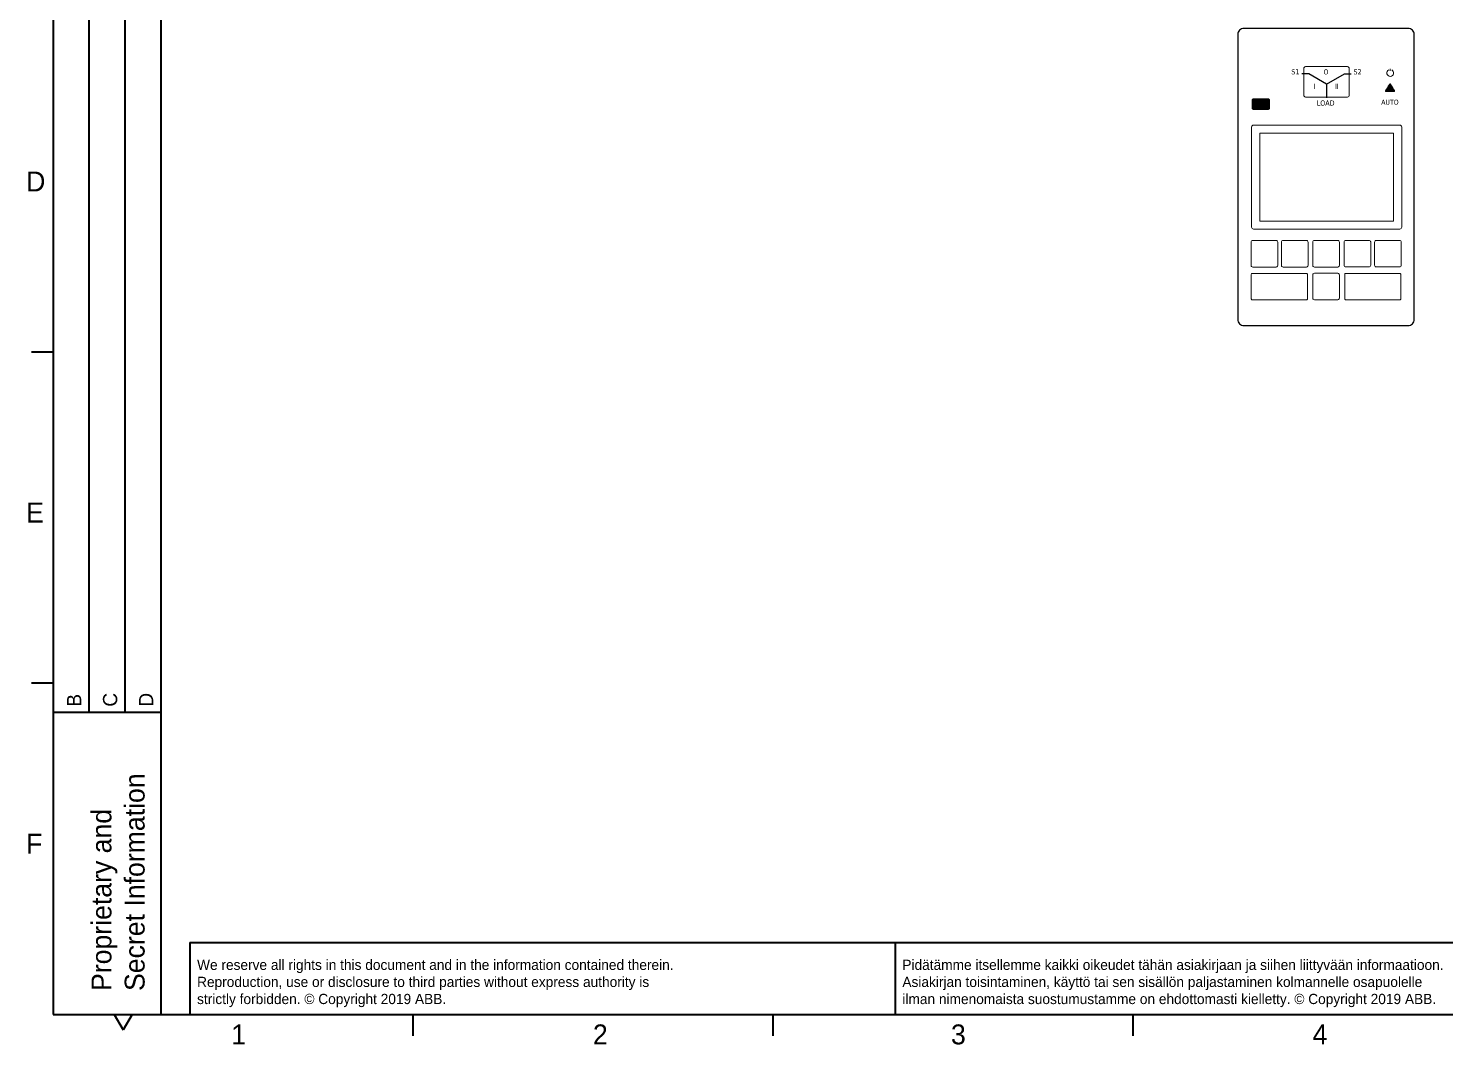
# Model space of a CAD drawing. Header units: millimetres. Extents: x 0 to 420, y 0 to 297.
# Drawn here: x 6.6 to 203.4, y 5.8 to 147 of the extents above; entities that cross this region are included whole.
import ezdxf
from ezdxf.enums import TextEntityAlignment as Align

# ---------------------------------------------------------------- set-up
doc = ezdxf.new("R2010")
doc.units = ezdxf.units.MM
for name, color, linetype, lineweight in [('EPLAN100', 7, 'Continuous', 50), ('EPLAN201', 7, 'Continuous', 35), ('vakio-osat', 7, 'Continuous', 25)]:
    doc.layers.add(name, color=color, linetype=linetype, lineweight=lineweight)
doc.styles.add('ABBvoice', font='')
doc.styles.add('Tahoma', font='')
doc.styles.get('ABBvoice').set_extended_font_data('ABBvoice')
doc.styles.get('Tahoma').set_extended_font_data('Tahoma')

# ---------------------------------------------------------------- blocks, each defined once
blk = doc.blocks.new('EPLFRAME')
at = {"layer": 'EPLAN201', "color": 0, "linetype": 'Continuous', "lineweight": 35, "ltscale": 23.1}
for p, q in [((15, 52), (15, 287)), ((20, 52), (20, 287)), ((25, 10), (25, 287)), ((10, 102), (7, 102)), ((10, 56), (7, 56)), ((29, 20), (227, 20)), ((29, 20), (29, 10)), ((127, 20), (127, 10)), ((18.5, 10), (19.75, 7.83)), ((21, 10), (19.75, 7.83)), ((60, 10), (60, 7)), ((110, 10), (110, 7)), ((160, 10), (160, 7))]:
    blk.add_line(p, q, dxfattribs=at)
at = {"layer": 'EPLAN201', "color": 7, "linetype": 'Continuous', "lineweight": 35, "ltscale": 23.1}
blk.add_line((10, 52), (25, 52), dxfattribs=at)
at = {"layer": 'EPLAN201', "color": 0, "linetype": 'Continuous', "lineweight": 35, "ltscale": 4}
blk.add_lwpolyline([(10, 10), (410, 10), (410, 287), (10, 287)], close=True, dxfattribs=at)
at = {"color": 0}
for tag, p, height in [('14_40001', (228.25, 61.75), 1.98), ('14_40008', (319.25, 61.75), 1.98), ('14_40013', (350.25, 61.75), 1.98), ('14_40014', (380.25, 61.75), 1.98), ('14_40023', (13.75, 56.25), 1.98), ('14_40024', (18.75, 56.25), 1.98), ('14_40025', (23.75, 56.25), 1.98), ('14_40002', (228.25, 53.25), 1.98), ('14_40009', (289.25, 53.25), 1.98), ('14_40010', (319.25, 53.25), 1.98), ('14_40015', (350.25, 53.25), 1.98), ('14_40016', (380.25, 53.25), 1.98), ('14_40003', (228, 45), 1.98), ('14_40011', (289.25, 45), 1.98), ('14_40017', (350.25, 45), 1.98), ('14_40004', (228.25, 36.5), 1.98), ('14_40005', (264.25, 36.5), 1.98), ('14_40012', (289.25, 36.5), 1.98), ('14_40018', (350.25, 36.5), 1.98), ('14_40019', (350.25, 28.25), 1.98), ('14_40006', (258.75, 19.75), 1.98), ('14_40020', (341, 20.25), 1.98), ('4_11044', (353.25, 20.25), 1.98), ('14_10300', (405.75, 20.75), 1.42), ('14_40007', (258.75, 11.25), 1.98), ('14_40021', (340.25, 11.25), 1.98), ('14_40022', (401.75, 11.25), 1.98)]:
    blk.add_attdef(tag, p, '', height=height, dxfattribs=at)
blk.add_attdef('4_25020', text='', height=1.42, dxfattribs=at).set_placement((403.75, 20.75), align=Align.RIGHT)
at = {"layer": 'EPLAN201', "color": 0, "style": 'ABBvoice'}
for s, p in [('D', (6.25, 123.5)), ('E', (6.25, 77.5)), ('F', (6.25, 31.5)), ('1', (34.75, 5)), ('2', (85, 5)), ('3', (134.75, 5)), ('4', (185, 5))]:
    blk.add_text(s, height=2.77, dxfattribs=at).set_placement(p, align=Align.BOTTOM_LEFT)
for s, p in [('B', (14.5, 52.75)), ('C', (19.5, 52.75)), ('D', (24.5, 52.75))]:
    blk.add_text(s, height=1.98, rotation=90, dxfattribs=at).set_placement(p, align=Align.BOTTOM_LEFT)
at = {"layer": 'EPLAN201', "color": 7, "insert": (22.75, 13.25), "char_height": 2.7668, "attachment_point": 7, "rotation": 90, "style": 'ABBvoice'}
blk.add_mtext('Proprietary and\\PSecret Information', dxfattribs=at)
at = {"layer": 'EPLAN201', "color": 7, "char_height": 1.4229, "attachment_point": 7, "style": 'ABBvoice'}
for s, insert in [('We reserve all rights in this document and in the information contained therein.\\PReproduction, use or disclosure to third parties without express authority is\\Pstrictly forbidden. © Copyright 2019 ABB.', (30, 11)), ('Pidätämme itsellemme kaikki oikeudet tähän asiakirjaan ja siihen liittyvään informaatioon.\\PAsiakirjan toisintaminen, käyttö tai sen sisällön paljastaminen kolmannelle osapuolelle\\Pilman nimenomaista suostumustamme on ehdottomasti kielletty. © Copyright 2019 ABB.', (128, 11))]:
    blk.add_mtext(s, dxfattribs=dict(at, insert=insert))

msp = doc.modelspace()

# ---------------------------------------------------------------- hatches: boundary and pattern name
at = {"layer": 'EPLAN100', "linetype": 'Continuous', "lineweight": 25, "ltscale": 4}
msp.add_hatch(color=0, dxfattribs=at).paths.add_polyline_path([(176.6, 135.93, 0.414214), (176.75, 135.78), (178.85, 135.78, 0.414214), (179, 135.93), (179, 137, 0.414214), (178.85, 137.15), (176.75, 137.15, 0.414214), (176.6, 137)], flags=0)
at = {"layer": 'vakio-osat', "linetype": 'Continuous', "lineweight": 13}
msp.add_hatch(color=229, dxfattribs=at).paths.add_polyline_path([(196.39, 138.3), (196.39, 138.3), (196.39, 138.31), (196.39, 138.32), (196.38, 138.33), (196.37, 138.34), (196.36, 138.35), (196.34, 138.39), (196.31, 138.44), (196.28, 138.49), (196.25, 138.54), (196.21, 138.61), (196.13, 138.74), (196.05, 138.87), (196.01, 138.94), (195.97, 139), (195.93, 139.06), (195.9, 139.11), (195.87, 139.16), (195.85, 139.2), (195.84, 139.21), (195.83, 139.23), (195.82, 139.24), (195.81, 139.25), (195.81, 139.25), (195.81, 139.26), (195.81, 139.26), (195.8, 139.27), (195.78, 139.28), (195.76, 139.28), (195.74, 139.28), (195.73, 139.27), (195.72, 139.26), (195.72, 139.26), (195.72, 139.25), (195.71, 139.25), (195.71, 139.24), (195.7, 139.23), (195.69, 139.21), (195.68, 139.2), (195.66, 139.16), (195.63, 139.11), (195.59, 139.06), (195.56, 139), (195.52, 138.94), (195.48, 138.87), (195.4, 138.74), (195.32, 138.61), (195.28, 138.54), (195.24, 138.49), (195.21, 138.44), (195.19, 138.39), (195.16, 138.35), (195.15, 138.34), (195.15, 138.33), (195.14, 138.32), (195.14, 138.31), (195.13, 138.3), (195.13, 138.3), (195.12, 138.28), (195.13, 138.26), (195.13, 138.24), (195.15, 138.23), (195.17, 138.22), (195.18, 138.22), (195.19, 138.22), (195.2, 138.22), (195.21, 138.22), (195.23, 138.22), (195.25, 138.22), (195.27, 138.22), (195.32, 138.22), (195.38, 138.22), (195.45, 138.22), (195.52, 138.22), (195.6, 138.22), (195.76, 138.22), (195.93, 138.22), (196, 138.22), (196.08, 138.22), (196.15, 138.22), (196.21, 138.22), (196.26, 138.22), (196.28, 138.22), (196.3, 138.22), (196.32, 138.22), (196.33, 138.22), (196.34, 138.22), (196.35, 138.22), (196.36, 138.22), (196.38, 138.23), (196.39, 138.24), (196.4, 138.26), (196.4, 138.28)], flags=0)

# ---------------------------------------------------------------- linework, layer by layer
at = {"layer": 'EPLAN100', "color": 0, "linetype": 'Continuous', "lineweight": 25, "ltscale": 4}
for p, q in [((184.47, 140.69), (183.51, 140.69)), ((186.94, 139.26), (184.47, 140.69)), ((186.95, 139.26), (189.42, 140.69)), ((189.42, 140.69), (190.38, 140.69)), ((186.95, 139.26), (186.95, 137.35))]:
    msp.add_line(p, q, dxfattribs=at)
at = {"layer": 'EPLAN100', "color": 0, "linetype": 'Continuous', "lineweight": 9, "ltscale": 4}
msp.add_line((195.79, 141.36), (195.79, 141.11), dxfattribs=at)
at = {"layer": 'EPLAN100', "color": 0, "linetype": 'Continuous', "lineweight": 25, "ltscale": 4}
for points in [[(174.61, 106.56, 0.414214), (175.46, 105.71), (198.27, 105.71, 0.414214), (199.12, 106.56), (199.12, 146.14, 0.414214), (198.27, 146.99), (175.46, 146.99, 0.414214), (174.61, 146.14)], [(176.6, 135.93, 0.414214), (176.75, 135.78), (178.85, 135.78, 0.414214), (179, 135.93), (179, 137, 0.414214), (178.85, 137.15), (176.75, 137.15, 0.414214), (176.6, 137)]]:
    msp.add_lwpolyline(points, format="xyb", close=True, dxfattribs=at)
at = {"layer": 'EPLAN100', "color": 0, "linetype": 'Continuous', "lineweight": 18, "ltscale": 4}
for points in [[(183.78, 137.7, 0.414214), (184.03, 137.45), (189.84, 137.45, 0.414214), (190.08, 137.7), (190.08, 141.43, 0.414214), (189.84, 141.67), (184.03, 141.67, 0.414214), (183.78, 141.43)], [(176.52, 119.36, 0.414214), (176.77, 119.11), (197.14, 119.11, 0.414214), (197.39, 119.36), (197.39, 133.29, 0.414214), (197.14, 133.54), (176.77, 133.54, 0.414214), (176.52, 133.29)], [(177.68, 120.28, 0.414214), (177.77, 120.19), (196.15, 120.19, 0.414214), (196.24, 120.28), (196.24, 132.36, 0.414214), (196.15, 132.45), (177.77, 132.45, 0.414214), (177.68, 132.36)]]:
    msp.add_lwpolyline(points, format="xyb", close=True, dxfattribs=at)
at = {"layer": 'EPLAN100', "color": 0, "linetype": 'Continuous', "lineweight": 13, "ltscale": 4}
for points in [[(176.46, 114.06, 0.414214), (176.69, 113.83), (179.92, 113.83, 0.414214), (180.15, 114.06), (180.15, 117.29, 0.414214), (179.92, 117.52), (176.69, 117.52, 0.414214), (176.46, 117.29)], [(180.68, 114.06, 0.414214), (180.91, 113.83), (184.14, 113.83, 0.414214), (184.37, 114.06), (184.37, 117.29, 0.414214), (184.14, 117.52), (180.91, 117.52, 0.414214), (180.68, 117.29)], [(185.03, 114.06, 0.414214), (185.26, 113.83), (188.49, 113.83, 0.414214), (188.72, 114.06), (188.72, 117.29, 0.414214), (188.49, 117.52), (185.26, 117.52, 0.414214), (185.03, 117.29)], [(189.38, 114.08, 0.414214), (189.61, 113.85), (192.84, 113.85, 0.414214), (193.07, 114.08), (193.07, 117.31, 0.414214), (192.84, 117.54), (189.61, 117.54, 0.414214), (189.38, 117.31)], [(193.62, 114.07, 0.414214), (193.85, 113.84), (197.08, 113.84, 0.414214), (197.31, 114.07), (197.31, 117.3, 0.414214), (197.08, 117.53), (193.85, 117.53, 0.414214), (193.62, 117.3)], [(176.48, 109.42, 0.414214), (176.63, 109.27), (184.15, 109.27, 0.414214), (184.29, 109.42), (184.29, 112.81, 0.414214), (184.15, 112.95), (176.63, 112.95, 0.414214), (176.48, 112.81)], [(185.03, 109.51, 0.414214), (185.26, 109.28), (188.49, 109.28, 0.414214), (188.72, 109.51), (188.72, 112.74, 0.414214), (188.49, 112.97), (185.26, 112.97, 0.414214), (185.03, 112.74)], [(189.46, 109.42, 0.414214), (189.61, 109.27), (197.13, 109.27, 0.414214), (197.27, 109.42), (197.27, 112.81, 0.414214), (197.13, 112.95), (189.61, 112.95, 0.414214), (189.46, 112.81)]]:
    msp.add_lwpolyline(points, format="xyb", close=True, dxfattribs=at)
at = {"layer": 'EPLAN100', "color": 0, "linetype": 'Continuous', "lineweight": 9, "ltscale": 4}
msp.add_arc((195.79, 140.79), 0.466, 115.4062, 64.5938, dxfattribs=at)
at = {"layer": 'vakio-osat', "color": 229, "linetype": 'Continuous', "lineweight": 18}
msp.add_lwpolyline([(196.39, 138.3), (196.39, 138.3), (196.39, 138.31), (196.39, 138.32), (196.38, 138.33), (196.37, 138.34), (196.36, 138.35), (196.34, 138.39), (196.31, 138.44), (196.28, 138.49), (196.25, 138.54), (196.21, 138.61), (196.13, 138.74), (196.05, 138.87), (196.01, 138.94), (195.97, 139), (195.93, 139.06), (195.9, 139.11), (195.87, 139.16), (195.85, 139.2), (195.84, 139.21), (195.83, 139.23), (195.82, 139.24), (195.81, 139.25), (195.81, 139.25), (195.81, 139.26), (195.81, 139.26), (195.8, 139.27), (195.78, 139.28), (195.76, 139.28), (195.74, 139.28), (195.73, 139.27), (195.72, 139.26), (195.72, 139.26), (195.72, 139.25), (195.71, 139.25), (195.71, 139.24), (195.7, 139.23), (195.69, 139.21), (195.68, 139.2), (195.66, 139.16), (195.63, 139.11), (195.59, 139.06), (195.56, 139), (195.52, 138.94), (195.48, 138.87), (195.4, 138.74), (195.32, 138.61), (195.28, 138.54), (195.24, 138.49), (195.21, 138.44), (195.19, 138.39), (195.16, 138.35), (195.15, 138.34), (195.15, 138.33), (195.14, 138.32), (195.14, 138.31), (195.13, 138.3), (195.13, 138.3), (195.12, 138.28), (195.13, 138.26), (195.13, 138.24), (195.15, 138.23), (195.17, 138.22), (195.18, 138.22), (195.19, 138.22), (195.2, 138.22), (195.21, 138.22), (195.23, 138.22), (195.25, 138.22), (195.27, 138.22), (195.32, 138.22), (195.38, 138.22), (195.45, 138.22), (195.52, 138.22), (195.6, 138.22), (195.76, 138.22), (195.93, 138.22), (196, 138.22), (196.08, 138.22), (196.15, 138.22), (196.21, 138.22), (196.26, 138.22), (196.28, 138.22), (196.3, 138.22), (196.32, 138.22), (196.33, 138.22), (196.34, 138.22), (196.35, 138.22), (196.36, 138.22), (196.38, 138.23), (196.39, 138.24), (196.4, 138.26), (196.4, 138.28)], close=True, dxfattribs=at)
at = {"layer": 'vakio-osat', "color": 229, "linetype": 'Continuous', "lineweight": 13}
msp.add_lwpolyline([(196.39, 138.3), (196.39, 138.3), (196.39, 138.31), (196.39, 138.32), (196.38, 138.33), (196.37, 138.34), (196.36, 138.35), (196.34, 138.39), (196.31, 138.44), (196.28, 138.49), (196.25, 138.54), (196.21, 138.61), (196.13, 138.74), (196.05, 138.87), (196.01, 138.94), (195.97, 139), (195.93, 139.06), (195.9, 139.11), (195.87, 139.16), (195.85, 139.2), (195.84, 139.21), (195.83, 139.23), (195.82, 139.24), (195.81, 139.25), (195.81, 139.25), (195.81, 139.26), (195.81, 139.26), (195.8, 139.27), (195.78, 139.28), (195.76, 139.28), (195.74, 139.28), (195.73, 139.27), (195.72, 139.26), (195.72, 139.26), (195.72, 139.25), (195.71, 139.25), (195.71, 139.24), (195.7, 139.23), (195.69, 139.21), (195.68, 139.2), (195.66, 139.16), (195.63, 139.11), (195.59, 139.06), (195.56, 139), (195.52, 138.94), (195.48, 138.87), (195.4, 138.74), (195.32, 138.61), (195.28, 138.54), (195.24, 138.49), (195.21, 138.44), (195.19, 138.39), (195.16, 138.35), (195.15, 138.34), (195.15, 138.33), (195.14, 138.32), (195.14, 138.31), (195.13, 138.3), (195.13, 138.3), (195.12, 138.28), (195.13, 138.26), (195.13, 138.24), (195.15, 138.23), (195.17, 138.22), (195.18, 138.22), (195.19, 138.22), (195.2, 138.22), (195.21, 138.22), (195.23, 138.22), (195.25, 138.22), (195.27, 138.22), (195.32, 138.22), (195.38, 138.22), (195.45, 138.22), (195.52, 138.22), (195.6, 138.22), (195.76, 138.22), (195.93, 138.22), (196, 138.22), (196.08, 138.22), (196.15, 138.22), (196.21, 138.22), (196.26, 138.22), (196.28, 138.22), (196.3, 138.22), (196.32, 138.22), (196.33, 138.22), (196.34, 138.22), (196.35, 138.22), (196.36, 138.22), (196.38, 138.23), (196.39, 138.24), (196.4, 138.26), (196.4, 138.28), (196.39, 138.3), (196.39, 138.3)], close=True, dxfattribs=at)

# ---------------------------------------------------------------- block references
msp.add_blockref('EPLFRAME', (0, 0))

# ---------------------------------------------------------------- texts
at = {"layer": 'vakio-osat', "color": 0, "style": 'Tahoma'}
for s, height, p in [('S1', 0.722, (182.05, 140.38)), ('O', 0.698, (186.52, 140.38)), ('S2', 0.722, (190.68, 140.38)), ('l', 0.698, (185.18, 138.36)), ('ll', 0.698, (188.13, 138.36)), ('LOAD', 0.722, (185.56, 136.04)), ('AUTO', 0.698, (194.53, 136.18))]:
    msp.add_text(s, height=height, dxfattribs=at).set_placement(p, align=Align.BOTTOM_LEFT)
at = {"layer": 'vakio-osat', "color": 8, "style": 'Tahoma'}
msp.add_text('!', height=0.903, dxfattribs=at).set_placement((195.55, 138), align=Align.BOTTOM_LEFT)

doc.saveas('drawing.dxf')
